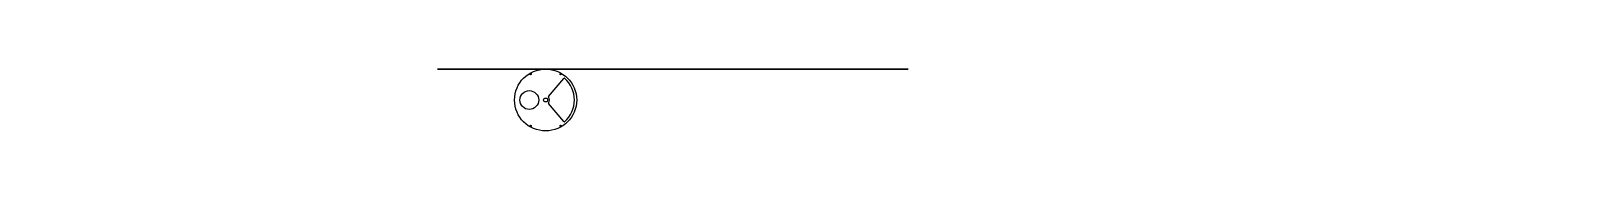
# Model space of a CAD drawing. Header units: millimetres. Extents: x -300 to 600, y -18 to 18.
import ezdxf

# ---------------------------------------------------------------- set-up
doc = ezdxf.new("R2010")
doc.units = ezdxf.units.MM
doc.header["$MEASUREMENT"] = 0
doc.layers.add('layer 1', color=7, linetype='Continuous')

msp = doc.modelspace()

# ---------------------------------------------------------------- linework, layer by layer
at = {"layer": 'layer 1', "lineweight": 25}
for points, knots in [([(0, 18.1), (-9.9963, 18.1), (-18.1, 9.9964), (-18.1, 0), (-18.1, 0), (-18.1, -9.9963), (-9.9964, -18.1), (0, -18.1), (0, -18.1), (9.9963, -18.1), (18.1, -9.9964), (18.1, -0.0001), (18.1, -0.0001), (18.1, 9.9963), (9.9964, 18.0999), (0.0001, 18.1), (-299.8889, 18.103), (599.778, 18.1), (0, 18.1)], [0, 0, 0, 0, 0.2, 0.2, 0.2, 0.2, 0.4, 0.4, 0.4, 0.4, 0.6, 0.6, 0.6, 0.6, 1, 1, 1, 1.0001, 1.0001, 1.0001, 1.0001]), ([(-8.75, 15.5554), (-8.9709, 15.5554), (-9.15, 15.3764), (-9.15, 15.1554), (-9.15, 15.1554), (-9.15, 14.9345), (-8.9709, 14.7554), (-8.75, 14.7554), (-8.75, 14.7554), (-8.5291, 14.7554), (-8.35, 14.9345), (-8.35, 15.1554), (-8.35, 15.1554), (-8.35, 15.3764), (-8.5291, 15.5554), (-8.75, 15.5554)], [0, 0, 0, 0, 0.2, 0.2, 0.2, 0.2, 0.4, 0.4, 0.4, 0.4, 0.6, 0.6, 0.6, 0.6, 1, 1, 1, 1]), ([(8.75, 15.5554), (8.5291, 15.5554), (8.35, 15.3764), (8.35, 15.1554), (8.35, 15.1554), (8.35, 14.9345), (8.5291, 14.7554), (8.75, 14.7554), (8.75, 14.7554), (8.9709, 14.7554), (9.15, 14.9345), (9.15, 15.1554), (9.15, 15.1554), (9.15, 15.3764), (8.9709, 15.5554), (8.75, 15.5554)], [0, 0, 0, 0, 0.2, 0.2, 0.2, 0.2, 0.4, 0.4, 0.4, 0.4, 0.6, 0.6, 0.6, 0.6, 1, 1, 1, 1]), ([(10.9998, 12.6982), (10.9471, 12.7438), (10.8784, 12.7664), (10.8089, 12.7609), (10.8089, 12.7609), (10.7395, 12.7553), (10.6752, 12.7222), (10.6304, 12.6688)], [0, 0, 0, 0, 0.33333333, 0.33333333, 0.33333333, 0.33333333, 1, 1, 1, 1]), ([(10.9998, -12.6982), (14.6835, -9.5072), (16.8, -4.8737), (16.8, 0), (16.8, 0), (16.8, 4.8737), (14.6835, 9.5072), (10.9998, 12.6982)], [0, 0, 0, 0, 0.33333333, 0.33333333, 0.33333333, 0.33333333, 1, 1, 1, 1]), ([(-9.5, 5.5), (-12.5376, 5.5), (-15, 3.0376), (-15, 0), (-15, 0), (-15, -3.0376), (-12.5376, -5.5), (-9.5, -5.5), (-9.5, -5.5), (-6.4625, -5.5), (-4, -3.0376), (-4, 0), (-4, 0), (-4, 3.0375), (-6.4624, 5.5), (-9.5, 5.5)], [0, 0, 0, 0, 0.2, 0.2, 0.2, 0.2, 0.4, 0.4, 0.4, 0.4, 0.6, 0.6, 0.6, 0.6, 1, 1, 1, 1]), ([(0, 1.15), (-0.6351, 1.15), (-1.15, 0.6351), (-1.15, 0), (-1.15, 0), (-1.15, -0.6351), (-0.6351, -1.15), (0, -1.15), (0, -1.15), (0.6351, -1.15), (1.15, -0.6351), (1.15, 0), (1.15, 0), (1.15, 0.6351), (0.6351, 1.15), (0, 1.15)], [0, 0, 0, 0, 0.2, 0.2, 0.2, 0.2, 0.4, 0.4, 0.4, 0.4, 0.6, 0.6, 0.6, 0.6, 1, 1, 1, 1]), ([(-8.75, -14.7554), (-8.9709, -14.7554), (-9.15, -14.9345), (-9.15, -15.1554), (-9.15, -15.1554), (-9.15, -15.3764), (-8.9709, -15.5554), (-8.75, -15.5554), (-8.75, -15.5554), (-8.5291, -15.5554), (-8.35, -15.3764), (-8.35, -15.1554), (-8.35, -15.1554), (-8.35, -14.9345), (-8.5291, -14.7554), (-8.75, -14.7554)], [0, 0, 0, 0, 0.2, 0.2, 0.2, 0.2, 0.4, 0.4, 0.4, 0.4, 0.6, 0.6, 0.6, 0.6, 1, 1, 1, 1]), ([(8.75, -14.7554), (8.5291, -14.7554), (8.35, -14.9345), (8.35, -15.1554), (8.35, -15.1554), (8.35, -15.3764), (8.5291, -15.5554), (8.75, -15.5554), (8.75, -15.5554), (8.9709, -15.5554), (9.15, -15.3764), (9.15, -15.1554), (9.15, -15.1554), (9.15, -14.9345), (8.9709, -14.7554), (8.75, -14.7554)], [0, 0, 0, 0, 0.2, 0.2, 0.2, 0.2, 0.4, 0.4, 0.4, 0.4, 0.6, 0.6, 0.6, 0.6, 1, 1, 1, 1]), ([(10.6304, -12.6688), (10.6752, -12.7222), (10.7395, -12.7553), (10.8089, -12.7609), (10.8089, -12.7609), (10.8784, -12.7664), (10.9471, -12.7438), (10.9998, -12.6982)], [0, 0, 0, 0, 0.33333333, 0.33333333, 0.33333333, 0.33333333, 1, 1, 1, 1])]:
    msp.add_open_spline(points, degree=3, knots=knots, dxfattribs=at)
for points in [[(1.637, 1.9509), (1.637, 1.9509), (10.6304, 12.6688), (10.6304, 12.6688)], [(1.637, 1.9509), (1.5513, 1.8488), (1.5568, 1.6983), (1.6497, 1.6026)], [(1.6497, -1.6026), (2.5168, -0.7101), (2.5168, 0.7101), (1.6497, 1.6026)], [(1.6497, -1.6026), (1.5568, -1.6983), (1.5513, -1.8488), (1.637, -1.9509)], [(10.6304, -12.6688), (10.6304, -12.6688), (1.637, -1.9509), (1.637, -1.9509)]]:
    msp.add_open_spline(points, degree=3, dxfattribs=at)

doc.saveas('drawing.dxf')
